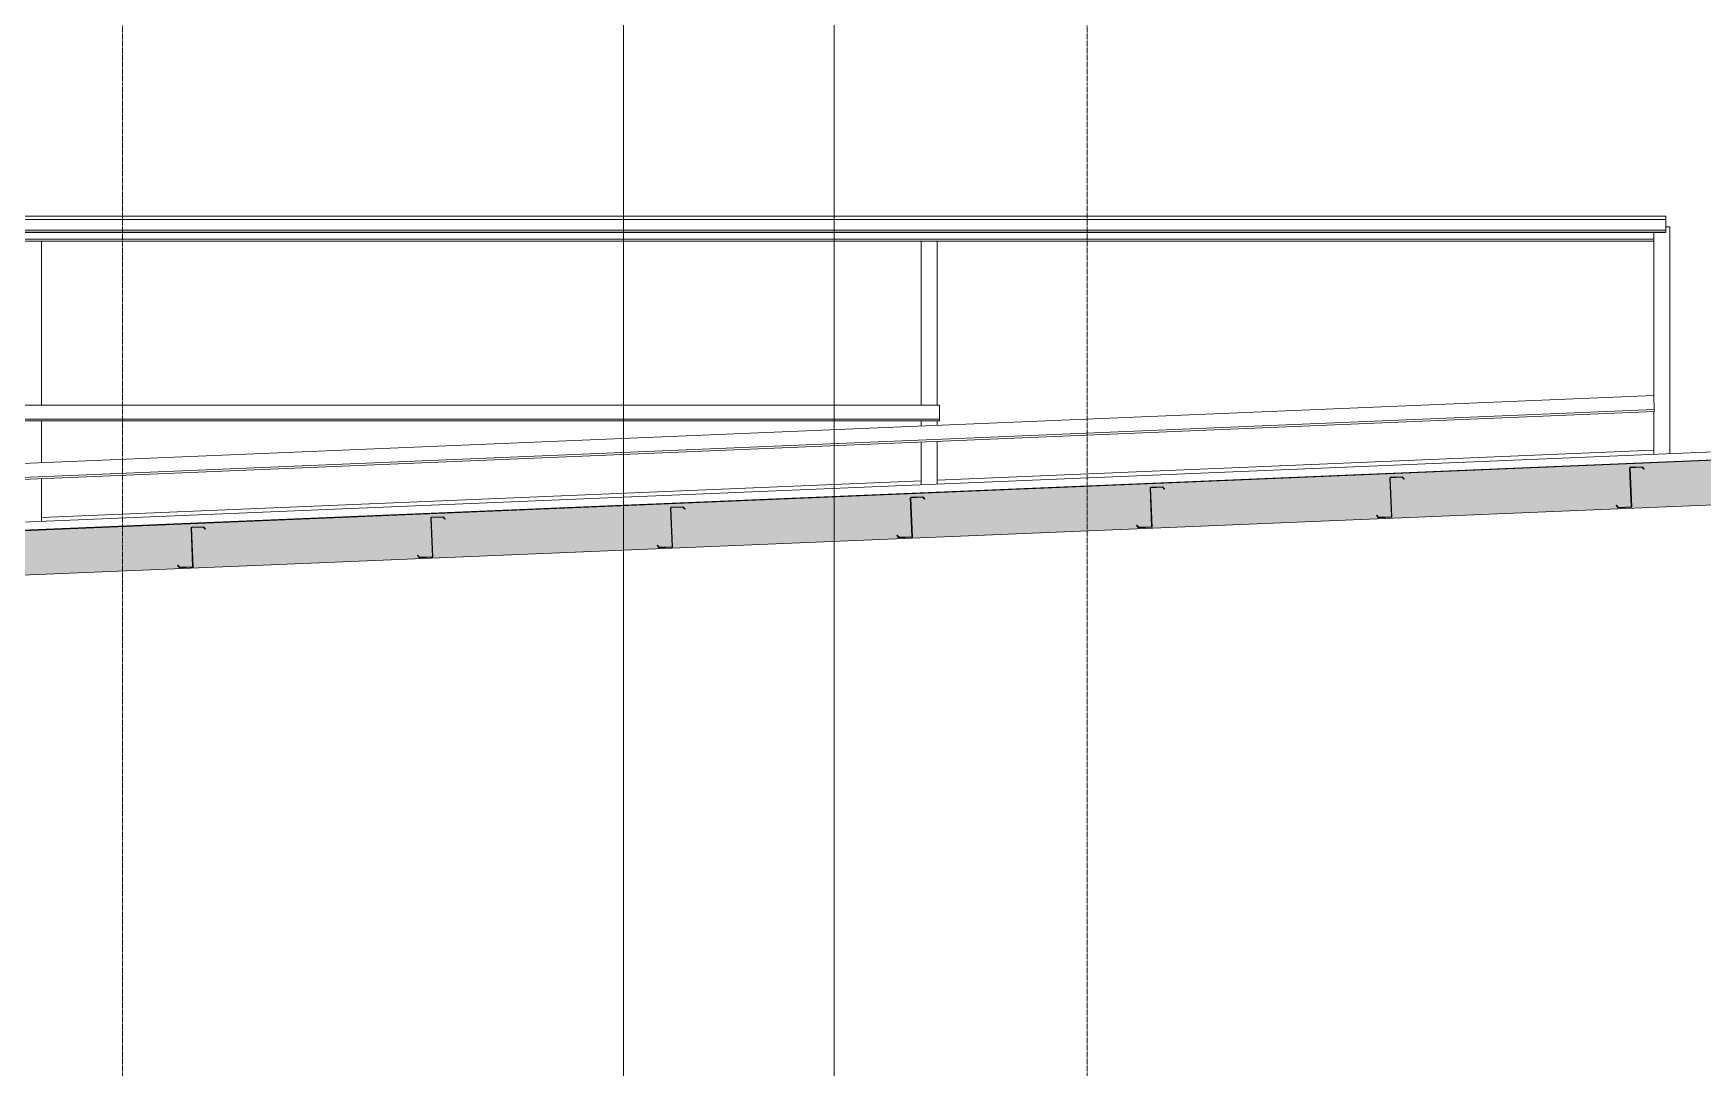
# Model space of a CAD drawing. Header units: inches. Extents: x -23565 to -43, y -324 to 853.
# Drawn here: x -4971.2 to -4553.8, y 30.6 to 289.3 of the extents above; entities that cross this region are included whole.
import ezdxf

# ---------------------------------------------------------------- set-up
doc = ezdxf.new("R2010")
doc.units = ezdxf.units.IN
doc.header["$MEASUREMENT"] = 0
doc.linetypes.add('Grid Line 1_2_', pattern=[0.875, 0.5, -0.125, 0.125, -0.125])
for name, color, linetype, lineweight in [('A-CLNG', 13, 'Continuous', 13), ('A-CLNG-PATT', 13, 'Continuous', 25), ('A-ROOF', 132, 'Continuous', 13), ('A-WALL', 113, 'Continuous', 13), ('G-ANNO-SYMB', 111, 'Continuous', 9), ('S-BEAM', 12, 'Continuous', 13), ('S-COLS', 52, 'Continuous', 13), ('S-GRID', 1, 'Continuous', 9)]:
    doc.layers.add(name, color=color, linetype=linetype, lineweight=lineweight)
pattern_1 = [(45, (-5044.515, 67.247), (-19.00703, 19.00703), []), (45, (-5044.515, 96.047), (-19.00703, 19.00703), [])]

# ---------------------------------------------------------------- blocks, each defined once
blk = doc.blocks.new('Girt_C - 8_D-1782471-Building Section - East_West looking South _ Fieldhouse')
at = {"layer": 'S-BEAM', "color": 8, "lineweight": 9}
for p, q in [((22696.77, 239.46), (22696.77, 237.8)), ((22696.77, 237.31), (22069.18, 237.31)), ((22069.39, 237.8), (22696.77, 237.8)), ((22696.77, 237.8), (22696.77, 237.31))]:
    blk.add_line(p, q, dxfattribs=at)
blk = doc.blocks.new('Girt_C - 8_D-1779451-Building Section - East_West looking South _ Fieldhouse')
at = {"layer": 'S-BEAM', "color": 8, "lineweight": 9}
for p, q in [((22696.76, 198.67), (22069.45, 172.54)), ((22696.76, 198.67), (22696.77, 198.49)), ((22696.77, 198.49), (22696.91, 195.18)), ((22696.93, 194.69), (22067.84, 168.48)), ((22069.62, 169.04), (22696.91, 195.18)), ((22696.91, 195.18), (22696.93, 194.69))]:
    blk.add_line(p, q, dxfattribs=at)
blk = doc.blocks.new('Girt_Z - 10_D-V142-Building Section - East_West looking South _ Fieldhouse')
at = {"layer": 'S-BEAM', "color": 7}
for p, q in [((22690.74, 180.53), (22691.14, 170.92)), ((22691.26, 170.73), (22690.85, 180.54)), ((22693.85, 180.85), (22690.92, 180.73)), ((22690.92, 180.62), (22693.81, 180.74)), ((22693.81, 180.74), (22694.28, 180.22)), ((22694.36, 180.3), (22693.85, 180.85)), ((22694.28, 180.22), (22694.36, 180.3)), ((22687.46, 171.22), (22687.38, 171.15)), ((22687.38, 171.15), (22687.89, 170.59)), ((22687.93, 170.7), (22687.46, 171.22)), ((22687.89, 170.59), (22691.26, 170.73)), ((22691.07, 170.83), (22687.93, 170.7))]:
    blk.add_line(p, q, dxfattribs=at)
for centre, radius, start, end in [((22690.93, 180.54), 0.187, 92.3859, 182.3859), ((22690.93, 180.54), 0.0782, 94.5087, 182.3859), ((22691.06, 170.91), 0.0782, 275.4283, 2.3859)]:
    blk.add_arc(centre, radius, start, end, dxfattribs=at)
blk = doc.blocks.new('Girt_Z - 10_D-V143-Building Section - East_West looking South _ Fieldhouse')
at = {"layer": 'S-BEAM', "lineweight": 9}
h = blk.add_hatch(dxfattribs=at)
h.set_pattern_fill('FP_66', color=8, style=0, pattern_type=2)
h.set_pattern_definition(pattern_1)
h.paths.add_polyline_path([(22627.94, 168.09), (22631.31, 168.23), (22631.12, 168.34), (22627.98, 168.21), (22627.51, 168.72), (22627.43, 168.65)], flags=0)
h.paths.add_polyline_path([(22631.31, 168.23), (22630.9, 178.04), (22630.79, 178.03), (22631.19, 168.42)], flags=0)
h.paths.add_polyline_path([(22634.33, 177.72), (22634.41, 177.8), (22633.91, 178.35), (22630.97, 178.23), (22630.97, 178.12), (22633.86, 178.24)], flags=0)
at = {"layer": 'S-BEAM', "color": 7}
for p, q in [((22630.79, 178.03), (22631.19, 168.42)), ((22631.31, 168.23), (22630.9, 178.04)), ((22633.91, 178.35), (22630.97, 178.23)), ((22630.97, 178.12), (22633.86, 178.24)), ((22633.86, 178.24), (22634.33, 177.72)), ((22634.41, 177.8), (22633.91, 178.35)), ((22634.33, 177.72), (22634.41, 177.8)), ((22627.51, 168.72), (22627.43, 168.65)), ((22627.43, 168.65), (22627.94, 168.09)), ((22627.98, 168.21), (22627.51, 168.72)), ((22627.94, 168.09), (22631.31, 168.23)), ((22631.12, 168.34), (22627.98, 168.21))]:
    blk.add_line(p, q, dxfattribs=at)
for centre, radius, start, end in [((22630.98, 178.04), 0.187, 92.3859, 182.3859), ((22630.98, 178.04), 0.0782, 94.5087, 182.3859), ((22631.11, 168.41), 0.0782, 275.4283, 2.3859)]:
    blk.add_arc(centre, radius, start, end, dxfattribs=at)
blk = doc.blocks.new('Girt_Z - 10_D-V144-Building Section - East_West looking South _ Fieldhouse')
at = {"layer": 'S-BEAM', "color": 7}
for p, q in [((22570.84, 175.54), (22571.24, 165.92)), ((22571.36, 165.74), (22570.95, 175.54)), ((22573.96, 175.85), (22571.02, 175.73)), ((22571.02, 175.62), (22573.91, 175.74)), ((22573.91, 175.74), (22574.38, 175.23)), ((22574.46, 175.3), (22573.96, 175.85)), ((22574.38, 175.23), (22574.46, 175.3)), ((22567.56, 166.22), (22567.48, 166.15)), ((22567.48, 166.15), (22567.99, 165.6)), ((22568.04, 165.71), (22567.56, 166.22)), ((22567.99, 165.6), (22571.36, 165.74)), ((22571.17, 165.84), (22568.04, 165.71))]:
    blk.add_line(p, q, dxfattribs=at)
for centre, radius, start, end in [((22571.03, 175.54), 0.187, 92.3859, 182.3859), ((22571.03, 175.54), 0.0782, 94.5087, 182.3859), ((22571.17, 165.92), 0.0782, 275.4283, 2.3859)]:
    blk.add_arc(centre, radius, start, end, dxfattribs=at)
blk = doc.blocks.new('Girt_Z - 10_D-V145-Building Section - East_West looking South _ Fieldhouse')
at = {"layer": 'S-BEAM', "lineweight": 9}
h = blk.add_hatch(dxfattribs=at)
h.set_pattern_fill('FP_66', color=8, style=0, pattern_type=2)
h.set_pattern_definition(pattern_1)
h.paths.add_polyline_path([(22508.04, 163.1), (22511.41, 163.24), (22511.23, 163.34), (22508.09, 163.21), (22507.62, 163.73), (22507.54, 163.65)], flags=0)
h.paths.add_polyline_path([(22511.41, 163.24), (22511, 173.04), (22510.9, 173.04), (22511.3, 163.42)], flags=0)
h.paths.add_polyline_path([(22514.43, 172.73), (22514.52, 172.8), (22514.01, 173.36), (22511.08, 173.23), (22511.08, 173.12), (22513.96, 173.24)], flags=0)
at = {"layer": 'S-BEAM', "color": 7}
for p, q in [((22510.9, 173.04), (22511.3, 163.42)), ((22511.41, 163.24), (22511, 173.04)), ((22514.01, 173.36), (22511.08, 173.23)), ((22511.08, 173.12), (22513.96, 173.24)), ((22513.96, 173.24), (22514.43, 172.73)), ((22514.52, 172.8), (22514.01, 173.36)), ((22514.43, 172.73), (22514.52, 172.8)), ((22507.62, 163.73), (22507.54, 163.65)), ((22507.54, 163.65), (22508.04, 163.1)), ((22508.09, 163.21), (22507.62, 163.73)), ((22508.04, 163.1), (22511.41, 163.24)), ((22511.23, 163.34), (22508.09, 163.21))]:
    blk.add_line(p, q, dxfattribs=at)
for centre, radius, start, end in [((22511.08, 173.05), 0.187, 92.3859, 182.3859), ((22511.08, 173.05), 0.0782, 94.5087, 182.3859), ((22511.22, 163.42), 0.0782, 275.4283, 2.3859)]:
    blk.add_arc(centre, radius, start, end, dxfattribs=at)
blk = doc.blocks.new('Girt_Z - 10_D-V146-Building Section - East_West looking South _ Fieldhouse')
at = {"layer": 'S-BEAM', "color": 7}
for p, q in [((22450.95, 170.54), (22451.35, 160.92)), ((22451.47, 160.74), (22451.06, 170.55)), ((22454.06, 170.86), (22451.13, 170.74)), ((22451.13, 170.63), (22454.02, 170.75)), ((22454.02, 170.75), (22454.49, 170.23)), ((22454.57, 170.3), (22454.06, 170.86)), ((22454.49, 170.23), (22454.57, 170.3)), ((22447.67, 161.23), (22447.59, 161.15)), ((22447.59, 161.15), (22448.09, 160.6)), ((22448.14, 160.71), (22447.67, 161.23)), ((22448.09, 160.6), (22451.47, 160.74)), ((22451.28, 160.84), (22448.14, 160.71))]:
    blk.add_line(p, q, dxfattribs=at)
for centre, radius, start, end in [((22451.13, 170.55), 0.187, 92.3859, 182.3859), ((22451.13, 170.55), 0.0782, 94.5087, 182.3859), ((22451.27, 160.92), 0.0782, 275.4283, 2.3859)]:
    blk.add_arc(centre, radius, start, end, dxfattribs=at)
blk = doc.blocks.new('Girt_Z - 10_D-V147-Building Section - East_West looking South _ Fieldhouse')
at = {"layer": 'S-BEAM', "lineweight": 9}
h = blk.add_hatch(dxfattribs=at)
h.set_pattern_fill('FP_66', color=8, style=0, pattern_type=2)
h.set_pattern_definition(pattern_1)
h.paths.add_polyline_path([(22388.15, 158.1), (22391.52, 158.24), (22391.33, 158.34), (22388.19, 158.21), (22387.72, 158.73), (22387.64, 158.66)], flags=0)
h.paths.add_polyline_path([(22391.52, 158.24), (22391.11, 168.05), (22391, 168.04), (22391.4, 158.43)], flags=0)
h.paths.add_polyline_path([(22394.54, 167.73), (22394.62, 167.81), (22394.11, 168.36), (22391.18, 168.24), (22391.18, 168.13), (22394.07, 168.25)], flags=0)
at = {"layer": 'S-BEAM', "color": 7}
for p, q in [((22391, 168.04), (22391.4, 158.43)), ((22391.52, 158.24), (22391.11, 168.05)), ((22394.11, 168.36), (22391.18, 168.24)), ((22391.18, 168.13), (22394.07, 168.25)), ((22394.07, 168.25), (22394.54, 167.73)), ((22394.62, 167.81), (22394.11, 168.36)), ((22394.54, 167.73), (22394.62, 167.81)), ((22387.72, 158.73), (22387.64, 158.66)), ((22387.64, 158.66), (22388.15, 158.1)), ((22388.19, 158.21), (22387.72, 158.73)), ((22388.15, 158.1), (22391.52, 158.24)), ((22391.33, 158.34), (22388.19, 158.21))]:
    blk.add_line(p, q, dxfattribs=at)
for centre, radius, start, end in [((22391.19, 168.05), 0.187, 92.3859, 182.3859), ((22391.19, 168.05), 0.0782, 94.5087, 182.3859), ((22391.32, 158.42), 0.0782, 275.4283, 2.3859)]:
    blk.add_arc(centre, radius, start, end, dxfattribs=at)
blk = doc.blocks.new('Girt_Z - 10_D-1390502-Building Section - East_West looking South _ Fieldhouse')
at = {"layer": 'S-BEAM', "color": 7}
for p, q in [((22331.05, 165.54), (22331.45, 155.93)), ((22331.57, 155.75), (22331.16, 165.55)), ((22334.17, 165.86), (22331.23, 165.74)), ((22331.23, 165.63), (22334.12, 165.75)), ((22334.12, 165.75), (22334.59, 165.23)), ((22334.67, 165.31), (22334.17, 165.86)), ((22334.59, 165.23), (22334.67, 165.31)), ((22327.77, 156.23), (22327.69, 156.16)), ((22327.69, 156.16), (22328.2, 155.6)), ((22328.24, 155.72), (22327.77, 156.23)), ((22328.2, 155.6), (22331.57, 155.75)), ((22331.38, 155.85), (22328.24, 155.72))]:
    blk.add_line(p, q, dxfattribs=at)
for centre, radius, start, end in [((22331.24, 165.55), 0.187, 92.3859, 182.3859), ((22331.24, 165.55), 0.0782, 94.5087, 182.3859), ((22331.37, 155.92), 0.0782, 275.4283, 2.3859)]:
    blk.add_arc(centre, radius, start, end, dxfattribs=at)
blk = doc.blocks.new('Girt_C - 8_D-1783450-Building Section - East_West looking South _ Fieldhouse')
at = {"layer": 'S-BEAM', "color": 8, "lineweight": 9}
for p, q in [((22518.2, 196.3), (22069.45, 196.3)), ((22518.2, 196.3), (22518.2, 196.11)), ((22518.2, 192.31), (22065.85, 192.31)), ((22069.64, 192.8), (22518.2, 192.8)), ((22518.2, 196.11), (22518.2, 192.8)), ((22518.2, 192.8), (22518.2, 192.31))]:
    blk.add_line(p, q, dxfattribs=at)

msp = doc.modelspace()

# ---------------------------------------------------------------- hatches: boundary and pattern name
at = {"layer": 'A-CLNG-PATT', "lineweight": 9}
h = msp.add_hatch(dxfattribs=at)
h.set_pattern_fill('FP_74', color=8, style=0, pattern_type=2)
h.set_pattern_definition([(161.57, (-5043.555, 68.207), (-7.680224, -0.00098), [0, -54.643, 6.067, 0]), (18.43, (-5045.475, 68.207), (-7.680224, 0.00098), [0, -54.643, 6.067, 0]), (108.43, (-5043.555, 68.207), (3.838295, -19.201365), [18.211, -42.499]), (71.57, (-5045.475, 68.207), (3.838295, 19.201365), [18.211, -42.499])])
h.paths.add_polyline_path([(-5201.19938, 144.24209), (-4463.92876, 174.9617), (-4463.92876, 186.09635), (-5201.19938, 155.37674), (-5201.19938, 154.64592)], flags=0)

# ---------------------------------------------------------------- linework, layer by layer
at = {"layer": 'A-CLNG', "color": 7}
for p, q in [((-4465.42876, 186.03385), (-5201.19938, 155.37674)), ((-5201.19938, 144.24209), (-4465.42876, 174.8992))]:
    msp.add_line(p, q, dxfattribs=at)
at = {"layer": 'A-ROOF', "color": 7}
for p, q in [((-4452.17876, 188.71788), (-5267.92876, 154.72829)), ((-5267.92876, 152.72656), (-4452.17876, 186.71614))]:
    msp.add_line(p, q, dxfattribs=at)
at = {"layer": 'A-WALL', "color": 8, "lineweight": 9}
for p, q in [((-4563.05376, 243.5), (-5205.49126, 243.5)), ((-4563.05376, 242.68768), (-5189.99126, 242.68768)), ((-4563.05376, 243.5), (-4563.05376, 239.45581)), ((-4563.05376, 240), (-5189.99126, 240)), ((-4563.05376, 239.45581), (-5189.53545, 239.45581)), ((-4563.05376, 239.5), (-5189.49126, 239.5)), ((-4745.1929, 177.50982), (-4566.03656, 184.97467)), ((-4969.17876, 168.17708), (-4749.16478, 177.34433))]:
    msp.add_line(p, q, dxfattribs=at)
at = {"layer": 'G-ANNO-SYMB'}
for p, q in [((-4823.64536, -82.79949), (-4823.64536, 592.87958)), ((-4770.96498, -198.02502), (-4770.96498, 495.06394))]:
    msp.add_line(p, q, dxfattribs=at)
at = {"layer": 'S-COLS', "color": 8, "lineweight": 9}
for p, q in [((-4562.05377, 240.82637), (-4563.03411, 240.82637)), ((-4562.05377, 184.13975), (-4562.05377, 240.82637)), ((-4969.17876, 196.29688), (-4969.17876, 237.31478)), ((-4749.17876, 237.31478), (-4749.17876, 196.29632)), ((-4745.17876, 196.29681), (-4745.17876, 237.31478)), ((-4566.05377, 237.31478), (-4566.05377, 198.61785)), ((-4969.17876, 181.87665), (-4969.17876, 192.31478)), ((-4749.17876, 192.31478), (-4749.17876, 191.02693)), ((-4745.17876, 191.19394), (-4745.17876, 192.31478)), ((-4566.05377, 194.68727), (-4566.05377, 183.97309)), ((-4749.17876, 187.05738), (-4749.17876, 176.34288)), ((-4745.17876, 176.50954), (-4745.17876, 187.22404)), ((-4566.05377, 181.97135), (-4566.05377, 181.84114)), ((-4562.05377, 182.00781), (-4562.05377, 182.13802)), ((-4969.17876, 167.17621), (-4969.17876, 177.8911)), ((-4749.17876, 174.34114), (-4749.17876, 174.21093)), ((-4745.17876, 174.3776), (-4745.17876, 174.50781)), ((-4969.17876, 165.04427), (-4969.17876, 165.17448))]:
    msp.add_line(p, q, dxfattribs=at)
at = {"layer": 'S-GRID', "linetype": 'Grid Line 1_2_'}
for p, q in [((-4948.92876, -273.16081), (-4948.92876, 671.89181)), ((-4707.67876, -273.16081), (-4707.67876, 671.89181))]:
    msp.add_line(p, q, dxfattribs=at)

# ---------------------------------------------------------------- block references
at = {"layer": 'S-BEAM', "color": 8, "lineweight": 9}
for name in ['Girt_C - 8_D-1782471-Building Section - East_West looking South _ Fieldhouse', 'Girt_C - 8_D-1783450-Building Section - East_West looking South _ Fieldhouse', 'Girt_C - 8_D-1779451-Building Section - East_West looking South _ Fieldhouse', 'Girt_Z - 10_D-V142-Building Section - East_West looking South _ Fieldhouse', 'Girt_Z - 10_D-V144-Building Section - East_West looking South _ Fieldhouse', 'Girt_Z - 10_D-V143-Building Section - East_West looking South _ Fieldhouse', 'Girt_Z - 10_D-V145-Building Section - East_West looking South _ Fieldhouse', 'Girt_Z - 10_D-V147-Building Section - East_West looking South _ Fieldhouse', 'Girt_Z - 10_D-V146-Building Section - East_West looking South _ Fieldhouse', 'Girt_Z - 10_D-1390502-Building Section - East_West looking South _ Fieldhouse']:
    msp.add_blockref(name, (-27262.81898, 0), dxfattribs=at)

doc.saveas('drawing.dxf')
